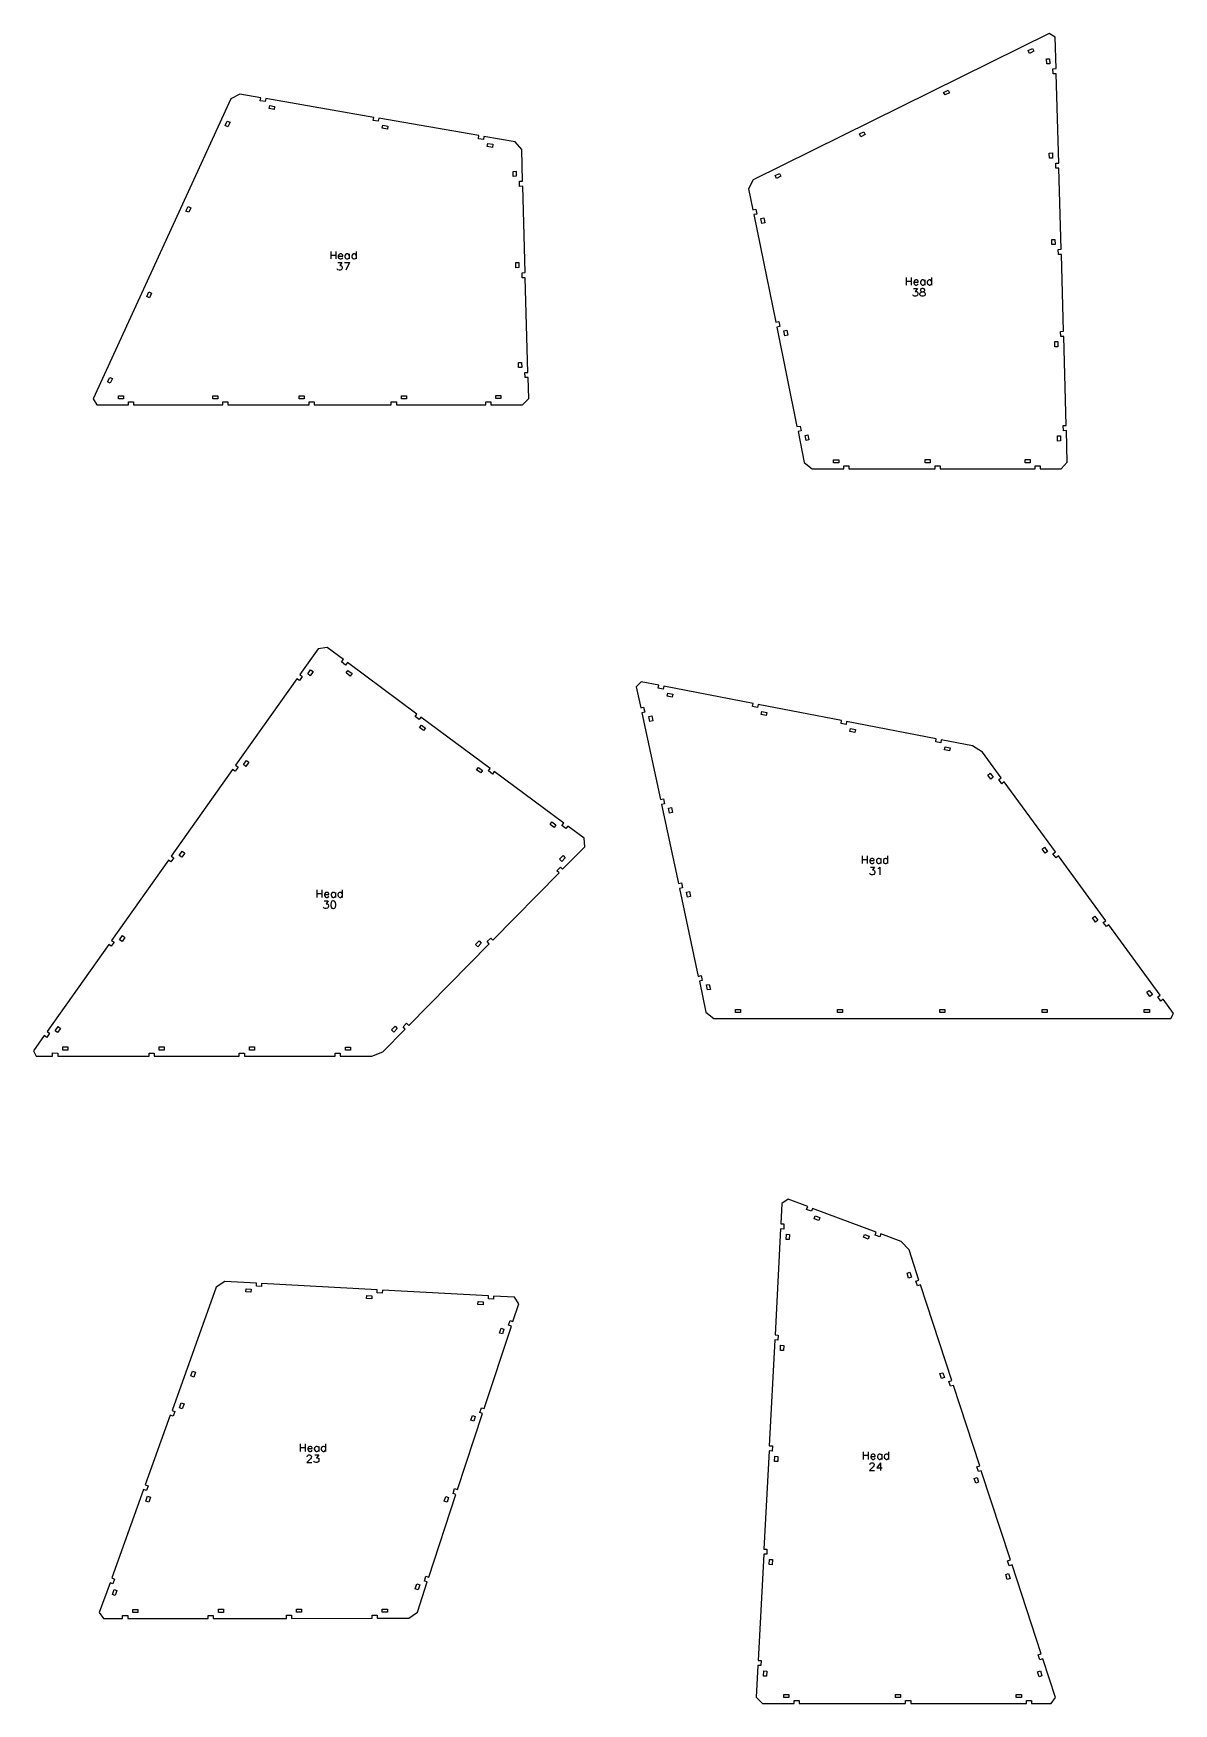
# Model space of a CAD drawing. Header units: metres. Extents: x 99 to 7850, y 59 to 3503.
# Drawn here: x 1200 to 2321, y 1817 to 3460 of the extents above; entities that cross this region are included whole.
import ezdxf

# ---------------------------------------------------------------- set-up
doc = ezdxf.new("R2010")
doc.units = ezdxf.units.M
doc.layers.add('head_cuts', color=7, linetype='Continuous')
doc.layers.add('head_marks', color=7, linetype='Continuous')

msp = doc.modelspace()

# ---------------------------------------------------------------- linework, layer by layer
at = {"layer": 'head_cuts'}
for points in [[(1966.1, 3031.8), (1997.2, 3031.8), (1997.2, 3034.8), (2002.2, 3034.8), (2002.2, 3031.8), (2087.1, 3031.9), (2087.1, 3034.9), (2092.1, 3034.9), (2092.1, 3031.9), (2185.4, 3031.9), (2185.4, 3034.9), (2190.4, 3034.9), (2190.4, 3031.9), (2210.9, 3032), (2217, 3038.3), (2216.1, 3069.5), (2213.1, 3069.4), (2213, 3074.4), (2216, 3074.4), (2213.5, 3162.2), (2210.5, 3162.1), (2210.3, 3167.1), (2213.3, 3167.2), (2211.2, 3242.8), (2208.2, 3242.7), (2208, 3247.7), (2211, 3247.8), (2208.7, 3327.7), (2205.7, 3327.7), (2205.6, 3332.7), (2208.6, 3332.7), (2206.1, 3420.5), (2203.1, 3420.4), (2202.9, 3425.4), (2205.9, 3425.5), (2205, 3456.6), (2199.1, 3460.2), (1908, 3316.3), (1903.6, 3307.3), (1907.7, 3286.8), (1910.7, 3287.4), (1911.7, 3282.5), (1908.7, 3281.9), (1930.3, 3176.2), (1933.2, 3176.8), (1934.2, 3171.9), (1931.3, 3171.3), (1951.2, 3073.4), (1954.2, 3074), (1955.2, 3069.1), (1952.2, 3068.5), (1958.4, 3038)], [(2182.8, 3445.4), (2184.2, 3442.7), (2179.7, 3440.5), (2178.4, 3443.2)], [(2199.8, 3430.3), (2196.8, 3430.2), (2196.6, 3435.2), (2199.6, 3435.3)], [(2099.9, 3404.5), (2101.3, 3401.8), (2096.8, 3399.6), (2095.4, 3402.2)], [(1262.7, 3094.8), (1293.9, 3094.8), (1293.9, 3097.8), (1298.9, 3097.8), (1298.9, 3094.8), (1386.7, 3094.8), (1386.7, 3097.8), (1391.7, 3097.8), (1391.7, 3094.8), (1471.6, 3094.8), (1471.6, 3097.8), (1476.6, 3097.8), (1476.6, 3094.8), (1552.3, 3094.8), (1552.3, 3097.8), (1557.3, 3097.8), (1557.3, 3094.8), (1645.1, 3094.9), (1645.1, 3097.9), (1650.1, 3097.9), (1650.1, 3094.9), (1681.2, 3094.9), (1687.4, 3101.2), (1686.8, 3121.7), (1683.8, 3121.6), (1683.7, 3126.6), (1686.7, 3126.7), (1684, 3219.9), (1681, 3219.9), (1680.9, 3224.8), (1683.9, 3224.9), (1681.5, 3309.8), (1678.5, 3309.7), (1678.4, 3314.7), (1681.4, 3314.8), (1680.5, 3345.9), (1674, 3353.4), (1643.4, 3358.7), (1642.8, 3355.7), (1637.9, 3356.6), (1638.4, 3359.6), (1540, 3376.7), (1539.5, 3373.7), (1534.6, 3374.6), (1535.1, 3377.5), (1428.8, 3396), (1428.3, 3393.1), (1423.4, 3393.9), (1423.9, 3396.9), (1403.3, 3400.4), (1394.4, 3395.8), (1259, 3100.6)], [(1437.6, 3388.4), (1437.1, 3385.4), (1432.2, 3386.3), (1432.7, 3389.2)], [(1391, 3374), (1393.8, 3372.8), (1391.7, 3368.2), (1388.9, 3369.5)], [(1548.9, 3369), (1548.4, 3366.1), (1543.4, 3366.9), (1543.9, 3369.9)], [(1652.2, 3351.1), (1651.7, 3348.1), (1646.7, 3349), (1647.3, 3351.9)], [(2017, 3363.5), (2018.3, 3360.8), (2013.9, 3358.6), (2012.5, 3361.3)], [(2202.4, 3337.6), (2199.4, 3337.5), (2199.3, 3342.5), (2202.3, 3342.6)], [(1675.2, 3319.6), (1672.2, 3319.5), (1672.1, 3324.5), (1675.1, 3324.6)], [(1934.1, 3322.5), (1935.4, 3319.8), (1930.9, 3317.6), (1929.6, 3320.3)], [(1352.5, 3290), (1355.2, 3288.7), (1353.1, 3284.2), (1350.4, 3285.4)], [(1915.6, 3278.2), (1918.6, 3278.8), (1919.6, 3273.9), (1916.6, 3273.3)], [(2204.9, 3252.6), (2201.9, 3252.5), (2201.7, 3257.5), (2204.7, 3257.6)], [(1677.8, 3229.8), (1674.8, 3229.7), (1674.6, 3234.7), (1677.6, 3234.8)], [(1313.9, 3205.9), (1316.6, 3204.7), (1314.6, 3200.1), (1311.8, 3201.4)], [(1938.2, 3167.6), (1941.1, 3168.2), (1942.1, 3163.3), (1939.2, 3162.7)], [(2207.8, 3152), (2204.8, 3152), (2204.6, 3157), (2207.6, 3157)], [(1275.4, 3121.8), (1278.1, 3120.6), (1276, 3116.1), (1273.3, 3117.3)], [(1680.5, 3131.5), (1677.5, 3131.4), (1677.4, 3136.4), (1680.4, 3136.5)], [(1283.9, 3100.8), (1283.9, 3103.8), (1288.9, 3103.8), (1288.9, 3100.8)], [(1376.7, 3100.8), (1376.7, 3103.8), (1381.7, 3103.8), (1381.7, 3100.8)], [(1461.6, 3100.8), (1461.6, 3103.8), (1466.6, 3103.8), (1466.6, 3100.8)], [(1562.3, 3100.8), (1562.3, 3103.8), (1567.3, 3103.8), (1567.3, 3100.8)], [(1655.1, 3100.9), (1655.1, 3103.9), (1660.1, 3103.9), (1660.1, 3100.9)], [(1959.1, 3064.8), (1962, 3065.4), (1963, 3060.5), (1960.1, 3059.9)], [(2210.4, 3059.3), (2207.4, 3059.2), (2207.3, 3064.2), (2210.3, 3064.3)], [(1987.2, 3037.8), (1987.2, 3040.8), (1992.2, 3040.8), (1992.2, 3037.8)], [(2077.1, 3037.9), (2077.1, 3040.9), (2082.1, 3040.9), (2082.1, 3037.9)], [(2175.4, 3037.9), (2175.4, 3040.9), (2180.4, 3040.9), (2180.4, 3037.9)], [(1203.1, 2454.3), (1219.3, 2454.3), (1219.3, 2457.3), (1224.3, 2457.2), (1224.3, 2454.2), (1314.1, 2454.2), (1314.1, 2457.2), (1319.1, 2457.2), (1319.1, 2454.2), (1402.8, 2454.2), (1402.8, 2457.2), (1407.8, 2457.2), (1407.8, 2454.2), (1497.1, 2454.1), (1497.1, 2457.1), (1502.1, 2457.1), (1502.1, 2454.1), (1533.3, 2454.1), (1544.1, 2458.6), (1566, 2480.8), (1563.8, 2482.9), (1567.3, 2486.5), (1569.5, 2484.4), (1648.6, 2564.7), (1646.5, 2566.9), (1650, 2570.4), (1652.1, 2568.3), (1717.2, 2634.4), (1715.1, 2636.5), (1718.6, 2640.1), (1720.7, 2638), (1742.6, 2660.2), (1741.9, 2668.5), (1725.8, 2680.5), (1724, 2678.1), (1720, 2681), (1721.8, 2683.5), (1653.6, 2734.1), (1651.8, 2731.7), (1647.8, 2734.7), (1649.6, 2737.1), (1581.4, 2787.7), (1579.6, 2785.3), (1575.6, 2788.3), (1577.4, 2790.7), (1509.2, 2841.3), (1507.4, 2838.9), (1503.4, 2841.9), (1505.2, 2844.3), (1489.1, 2856.3), (1480.3, 2854.9), (1462.3, 2829.5), (1464.8, 2827.7), (1461.9, 2823.7), (1459.4, 2825.4), (1399.2, 2740.3), (1401.6, 2738.5), (1398.7, 2734.4), (1396.3, 2736.2), (1336, 2651), (1338.5, 2649.3), (1335.6, 2645.2), (1333.1, 2647), (1277.3, 2568.1), (1279.7, 2566.3), (1276.9, 2562.3), (1274.4, 2564), (1213.9, 2478.5), (1216.3, 2476.8), (1213.5, 2472.7), (1211, 2474.4), (1200.4, 2459.4)], [(1473, 2834.2), (1475.5, 2832.4), (1472.6, 2828.4), (1470.1, 2830.1)], [(1513.7, 2830.6), (1511.9, 2828.1), (1507.9, 2831.1), (1509.7, 2833.5)], [(1869.4, 2491.2), (2318.9, 2491.2), (2321.5, 2496.3), (2311.3, 2510.2), (2308.9, 2508.4), (2306, 2512.5), (2308.4, 2514.2), (2257.8, 2583.3), (2255.4, 2581.6), (2252.4, 2585.6), (2254.9, 2587.4), (2208.3, 2651.1), (2205.9, 2649.3), (2202.9, 2653.3), (2205.3, 2655.1), (2155, 2723.9), (2152.6, 2722.2), (2149.6, 2726.2), (2152, 2728), (2133.6, 2753.1), (2123.7, 2759.4), (2093.1, 2765.3), (2092.5, 2762.4), (2087.6, 2763.3), (2088.2, 2766.3), (2000, 2783.3), (1999.4, 2780.4), (1994.5, 2781.3), (1995.1, 2784.3), (1912.9, 2800.1), (1912.3, 2797.2), (1907.4, 2798.1), (1908, 2801.1), (1820.3, 2818), (1819.7, 2815.1), (1814.8, 2816), (1815.4, 2819), (1798, 2822.3), (1793.1, 2817.3), (1797.5, 2796.9), (1800.4, 2797.5), (1801.5, 2792.6), (1798.6, 2792), (1816.9, 2706.6), (1819.8, 2707.2), (1820.9, 2702.3), (1817.9, 2701.7), (1834.6, 2624), (1837.5, 2624.6), (1838.6, 2619.7), (1835.6, 2619.1), (1854.1, 2532.7), (1857.1, 2533.4), (1858.1, 2528.5), (1855.2, 2527.8), (1861.7, 2497.4)], [(1829, 2810.2), (1828.4, 2807.3), (1823.5, 2808.2), (1824.1, 2811.2)], [(1921.6, 2792.3), (1921, 2789.4), (1916.1, 2790.3), (1916.7, 2793.3)], [(1585.9, 2776.9), (1584.1, 2774.5), (1580.1, 2777.5), (1581.9, 2779.9)], [(1805.5, 2788.4), (1808.4, 2789), (1809.5, 2784.1), (1806.5, 2783.5)], [(2008.7, 2775.5), (2008.1, 2772.6), (2003.2, 2773.5), (2003.8, 2776.5)], [(1409.9, 2745), (1412.3, 2743.2), (1409.4, 2739.1), (1407, 2740.9)], [(2101.8, 2757.6), (2101.2, 2754.6), (2096.3, 2755.6), (2096.8, 2758.5)], [(1642, 2735.2), (1640.2, 2732.8), (1636.2, 2735.8), (1638, 2738.2)], [(2144.2, 2728.5), (2141.8, 2726.7), (2138.9, 2730.7), (2141.3, 2732.5)], [(1824.8, 2698), (1827.8, 2698.7), (1828.8, 2693.8), (1825.9, 2693.1)], [(1714.2, 2681.6), (1712.4, 2679.2), (1708.4, 2682.2), (1710.2, 2684.6)], [(1346.7, 2655.7), (1349.2, 2654), (1346.3, 2649.9), (1343.8, 2651.7)], [(1719.9, 2645.7), (1717.8, 2647.8), (1721.3, 2651.4), (1723.4, 2649.3)], [(2197.5, 2655.6), (2195.1, 2653.8), (2192.2, 2657.8), (2194.6, 2659.6)], [(1842.5, 2615.4), (1845.5, 2616.1), (1846.5, 2611.2), (1843.6, 2610.5)], [(2247.1, 2587.9), (2244.7, 2586.1), (2241.7, 2590.1), (2244.1, 2591.9)], [(1288, 2572.8), (1290.4, 2571), (1287.5, 2567), (1285.1, 2568.7)], [(1637.3, 2561.8), (1635.2, 2563.9), (1638.7, 2567.5), (1640.8, 2565.4)], [(1862.1, 2524.2), (1865, 2524.8), (1866.1, 2519.9), (1863.2, 2519.3)], [(2300.6, 2514.7), (2298.2, 2512.9), (2295.2, 2517), (2297.6, 2518.8)], [(1890.6, 2497.2), (1890.6, 2500.2), (1895.6, 2500.2), (1895.6, 2497.2)], [(1991.1, 2497.2), (1991.1, 2500.2), (1996.1, 2500.2), (1996.1, 2497.2)], [(2091.6, 2497.2), (2091.6, 2500.2), (2096.6, 2500.2), (2096.6, 2497.2)], [(2192.2, 2497.2), (2192.2, 2500.2), (2197.2, 2500.2), (2197.2, 2497.2)], [(2292.7, 2497.2), (2292.7, 2500.2), (2297.7, 2500.2), (2297.7, 2497.2)], [(1224.6, 2483.2), (1227, 2481.5), (1224.1, 2477.4), (1221.7, 2479.1)], [(1554.7, 2477.9), (1552.5, 2480), (1556, 2483.6), (1558.2, 2481.5)], [(1229.3, 2460.2), (1229.3, 2463.2), (1234.3, 2463.2), (1234.3, 2460.2)], [(1324.1, 2460.2), (1324.1, 2463.2), (1329.1, 2463.2), (1329.1, 2460.2)], [(1412.8, 2460.2), (1412.8, 2463.2), (1417.8, 2463.2), (1417.8, 2460.2)], [(1507.1, 2460.1), (1507.1, 2463.1), (1512.1, 2463.1), (1512.1, 2460.1)], [(1917.2, 1817.4), (1948.3, 1817.4), (1948.3, 1820.4), (1953.3, 1820.4), (1953.3, 1817.4), (2058, 1817.4), (2058, 1820.4), (2063, 1820.4), (2063, 1817.4), (2176.8, 1817.4), (2176.8, 1820.4), (2181.8, 1820.4), (2181.8, 1817.4), (2201, 1817.4), (2205.3, 1823.4), (2192.9, 1861.5), (2190.1, 1860.5), (2188.5, 1865.3), (2191.3, 1866.2), (2162.7, 1953.9), (2159.8, 1953), (2158.3, 1957.7), (2161.1, 1958.7), (2132.4, 2046.4), (2129.6, 2045.5), (2128, 2050.2), (2130.9, 2051.1), (2105, 2130.4), (2102.1, 2129.5), (2100.6, 2134.2), (2103.4, 2135.2), (2072.6, 2229.2), (2069.8, 2228.3), (2068.2, 2233), (2071.1, 2234), (2061.4, 2263.6), (2053.5, 2271.8), (2033.7, 2279.3), (2032.6, 2276.5), (2028, 2278.2), (2029, 2281), (1966.5, 2304.5), (1965.4, 2301.7), (1960.7, 2303.4), (1961.8, 2306.2), (1942.6, 2313.4), (1936.4, 2309.3), (1935.3, 2289.3), (1938.3, 2289.1), (1938.1, 2284.1), (1935.1, 2284.3), (1929.7, 2180.1), (1932.7, 2179.9), (1932.4, 2174.9), (1929.4, 2175.1), (1924, 2070.9), (1927, 2070.8), (1926.7, 2065.8), (1923.7, 2065.9), (1918.7, 1969.4), (1921.7, 1969.3), (1921.5, 1964.3), (1918.5, 1964.4), (1913.1, 1859.8), (1916, 1859.7), (1915.8, 1854.7), (1912.8, 1854.8), (1911.2, 1823.7)], [(1973.7, 2295.4), (1972.7, 2292.5), (1968, 2294.3), (1969, 2297.1)], [(1940.8, 2279), (1943.8, 2278.8), (1943.5, 2273.8), (1940.5, 2274)], [(2022.2, 2277.2), (2021.2, 2274.3), (2016.5, 2276.1), (2017.6, 2278.9)], [(2063.8, 2236.9), (2061, 2235.9), (2059.4, 2240.7), (2062.3, 2241.6)], [(1269.4, 1900.9), (1288.1, 1901), (1288.1, 1904), (1293.1, 1904), (1293.1, 1901), (1372.3, 1901.1), (1372.3, 1904.1), (1377.3, 1904.1), (1377.3, 1901.1), (1449.1, 1901.2), (1449.1, 1904.2), (1454.1, 1904.2), (1454.1, 1901.2), (1533.4, 1901.3), (1533.4, 1904.3), (1538.4, 1904.3), (1538.4, 1901.3), (1569.5, 1901.3), (1577.9, 1907.4), (1587.6, 1937), (1584.8, 1937.9), (1586.3, 1942.7), (1589.2, 1941.7), (1615.9, 2023.1), (1613.1, 2024), (1614.6, 2028.8), (1617.5, 2027.8), (1642.1, 2102.8), (1639.3, 2103.7), (1640.9, 2108.4), (1643.7, 2107.5), (1670.4, 2188.5), (1667.5, 2189.5), (1669.1, 2194.2), (1671.9, 2193.3), (1677.6, 2210.6), (1673.3, 2217), (1652.9, 2218.1), (1652.8, 2215.1), (1647.8, 2215.4), (1648, 2218.4), (1543.5, 2224.1), (1543.3, 2221.1), (1538.3, 2221.3), (1538.5, 2224.3), (1424.8, 2230.5), (1424.7, 2227.5), (1419.7, 2227.8), (1419.8, 2230.8), (1388.7, 2232.5), (1380.2, 2226.9), (1336.7, 2105.7), (1339.5, 2104.7), (1337.8, 2100), (1335, 2101), (1310.4, 2032.7), (1313.2, 2031.7), (1311.5, 2027), (1308.7, 2028), (1277.4, 1940.9), (1280.2, 1939.9), (1278.5, 1935.2), (1275.7, 1936.2), (1265.2, 1906.9)], [(1414.5, 2225.1), (1414.3, 2222.1), (1409.4, 2222.3), (1409.5, 2225.3)], [(1533.2, 2218.6), (1533, 2215.6), (1528, 2215.9), (1528.2, 2218.9)], [(1642.6, 2212.7), (1642.5, 2209.7), (1637.5, 2209.9), (1637.6, 2212.9)], [(1661.5, 2180.9), (1658.7, 2181.8), (1660.2, 2186.6), (1663.1, 2185.7)], [(1935.1, 2169.8), (1938.1, 2169.6), (1937.9, 2164.6), (1934.9, 2164.8)], [(1356.9, 2144.3), (1359.7, 2143.3), (1358, 2138.6), (1355.2, 2139.6)], [(2096.1, 2138.1), (2093.3, 2137.1), (2091.7, 2141.9), (2094.6, 2142.8)], [(1345.7, 2113.1), (1348.5, 2112.1), (1346.8, 2107.4), (1344, 2108.4)], [(1633.3, 2095.1), (1630.5, 2096.1), (1632, 2100.8), (1634.9, 2099.9)], [(1929.5, 2060.6), (1932.5, 2060.5), (1932.2, 2055.5), (1929.2, 2055.6)], [(2129.8, 2035), (2127, 2034.1), (2125.4, 2038.8), (2128.3, 2039.8)], [(1312.7, 2021.3), (1315.5, 2020.3), (1313.8, 2015.6), (1311, 2016.6)], [(1607.1, 2015.5), (1604.3, 2016.4), (1605.8, 2021.1), (1608.7, 2020.2)], [(1924.2, 1959.1), (1927.2, 1959), (1926.9, 1954), (1924, 1954.1)], [(2160.8, 1940.4), (2157.9, 1939.5), (2156.4, 1944.3), (2159.2, 1945.2)], [(1279.7, 1929.5), (1282.5, 1928.5), (1280.8, 1923.8), (1278, 1924.8)], [(1578.8, 1929.3), (1575.9, 1930.3), (1577.5, 1935), (1580.3, 1934.1)], [(1298.1, 1907), (1298.1, 1910), (1303.1, 1910), (1303.1, 1907)], [(1382.3, 1907.1), (1382.3, 1910.1), (1387.3, 1910.1), (1387.3, 1907.1)], [(1459.1, 1907.2), (1459.1, 1910.2), (1464.1, 1910.2), (1464.1, 1907.2)], [(1543.4, 1907.3), (1543.4, 1910.3), (1548.4, 1910.3), (1548.4, 1907.3)], [(1918.5, 1849.5), (1921.5, 1849.4), (1921.3, 1844.4), (1918.3, 1844.5)], [(2192.1, 1844.7), (2189.2, 1843.8), (2187.7, 1848.5), (2190.5, 1849.5)], [(1938.3, 1823.4), (1938.3, 1826.4), (1943.3, 1826.4), (1943.3, 1823.4)], [(2048, 1823.4), (2048, 1826.4), (2053, 1826.4), (2053, 1823.4)], [(2166.8, 1823.4), (2166.8, 1826.4), (2171.8, 1826.4), (2171.8, 1823.4)]]:
    msp.add_lwpolyline(points, close=True, dxfattribs=at)
at = {"layer": 'head_marks'}
for p, q in [((1492.7, 3245.8), (1492.7, 3238.3)), ((1492.7, 3242.2), (1497.7, 3242.2)), ((1497.7, 3245.8), (1497.7, 3238.3)), ((1500.5, 3242.2), (1500.2, 3241.2)), ((1500.2, 3241.2), (1504.5, 3241.2)), ((1500.2, 3241.2), (1500.2, 3240.5)), ((1500.2, 3240.5), (1500.5, 3239.4)), ((1501.2, 3243), (1500.5, 3242.2)), ((1500.5, 3239.4), (1501.2, 3238.7)), ((1502, 3243.3), (1501.2, 3243)), ((1501.2, 3238.7), (1502, 3238.3)), ((1503, 3243.3), (1502, 3243.3)), ((1502, 3238.3), (1503, 3238.3)), ((1503.7, 3243), (1503, 3243.3)), ((1503, 3238.3), (1503.7, 3238.7)), ((1504.1, 3242.6), (1503.7, 3243)), ((1503.7, 3238.7), (1504.5, 3239.4)), ((1504.5, 3241.9), (1504.1, 3242.6)), ((1504.5, 3241.2), (1504.5, 3241.9)), ((1507, 3242.2), (1506.6, 3241.2)), ((1506.6, 3241.2), (1506.6, 3240.5)), ((1506.6, 3240.5), (1507, 3239.4)), ((1507.7, 3243), (1507, 3242.2)), ((1507, 3239.4), (1507.7, 3238.7)), ((1508.4, 3243.3), (1507.7, 3243)), ((1507.7, 3238.7), (1508.4, 3238.3)), ((1509.5, 3243.3), (1508.4, 3243.3)), ((1508.4, 3238.3), (1509.5, 3238.3)), ((1510.2, 3243), (1509.5, 3243.3)), ((1509.5, 3238.3), (1510.2, 3238.7)), ((1510.9, 3242.2), (1510.2, 3243)), ((1510.2, 3238.7), (1510.9, 3239.4)), ((1510.9, 3243.3), (1510.9, 3238.3)), ((1513.7, 3242.2), (1513.4, 3241.2)), ((1513.4, 3241.2), (1513.4, 3240.5)), ((1513.4, 3240.5), (1513.7, 3239.4)), ((1514.5, 3243), (1513.7, 3242.2)), ((1513.7, 3239.4), (1514.5, 3238.7)), ((1515.2, 3243.3), (1514.5, 3243)), ((1514.5, 3238.7), (1515.2, 3238.3)), ((1516.2, 3243.3), (1515.2, 3243.3)), ((1515.2, 3238.3), (1516.2, 3238.3)), ((1517, 3243), (1516.2, 3243.3)), ((1516.2, 3238.3), (1517, 3238.7)), ((1517.7, 3242.2), (1517, 3243)), ((1517, 3238.7), (1517.7, 3239.4)), ((1517.7, 3245.8), (1517.7, 3238.3)), ((1499.5, 3228), (1499.1, 3228.7)), ((1499.8, 3227.7), (1499.5, 3228)), ((1499.8, 3234.8), (1503.7, 3234.8)), ((1500.9, 3227.3), (1499.8, 3227.7)), ((1502, 3227.3), (1500.9, 3227.3)), ((1503.7, 3234.8), (1501.6, 3232)), ((1501.6, 3232), (1502.7, 3232)), ((1503, 3227.7), (1502, 3227.3)), ((1502.7, 3232), (1503.4, 3231.6)), ((1503.7, 3228.4), (1503, 3227.7)), ((1503.4, 3231.6), (1503.7, 3231.2)), ((1503.7, 3231.2), (1504.1, 3230.2)), ((1504.1, 3229.5), (1503.7, 3228.4)), ((1504.1, 3230.2), (1504.1, 3229.5)), ((1506.2, 3234.8), (1511.2, 3234.8)), ((1511.2, 3234.8), (1507.7, 3227.3)), ((2058.6, 3220.2), (2058.6, 3212.7)), ((2063.6, 3220.2), (2063.6, 3212.7)), ((2083.6, 3220.2), (2083.6, 3212.7)), ((2058.6, 3216.6), (2063.6, 3216.6)), ((2065.7, 3209.2), (2069.6, 3209.2)), ((2066.4, 3216.6), (2066.1, 3215.6)), ((2066.1, 3215.6), (2070.4, 3215.6)), ((2066.1, 3215.6), (2066.1, 3214.9)), ((2066.1, 3214.9), (2066.4, 3213.8)), ((2067.1, 3217.4), (2066.4, 3216.6)), ((2066.4, 3213.8), (2067.1, 3213.1)), ((2067.9, 3217.7), (2067.1, 3217.4)), ((2067.1, 3213.1), (2067.9, 3212.7)), ((2069.6, 3209.2), (2067.5, 3206.4)), ((2067.5, 3206.4), (2068.6, 3206.4)), ((2068.9, 3217.7), (2067.9, 3217.7)), ((2067.9, 3212.7), (2068.9, 3212.7)), ((2068.6, 3206.4), (2069.3, 3206)), ((2069.6, 3217.4), (2068.9, 3217.7)), ((2068.9, 3212.7), (2069.6, 3213.1)), ((2069.3, 3206), (2069.6, 3205.6)), ((2070, 3217), (2069.6, 3217.4)), ((2069.6, 3213.1), (2070.4, 3213.8)), ((2069.6, 3205.6), (2070, 3204.6)), ((2070, 3203.9), (2069.6, 3202.8)), ((2070.4, 3216.3), (2070, 3217)), ((2070, 3204.6), (2070, 3203.9)), ((2070.4, 3215.6), (2070.4, 3216.3)), ((2072.1, 3204.2), (2072.5, 3204.9)), ((2072.1, 3203.1), (2072.1, 3204.2)), ((2072.9, 3216.6), (2072.5, 3215.6)), ((2072.5, 3215.6), (2072.5, 3214.9)), ((2072.5, 3214.9), (2072.9, 3213.8)), ((2072.9, 3208.9), (2072.5, 3208.1)), ((2072.5, 3208.1), (2072.5, 3207.4)), ((2072.5, 3207.4), (2072.9, 3206.7)), ((2072.5, 3204.9), (2073.2, 3205.6)), ((2073.6, 3217.4), (2072.9, 3216.6)), ((2072.9, 3213.8), (2073.6, 3213.1)), ((2073.9, 3209.2), (2072.9, 3208.9)), ((2072.9, 3206.7), (2073.6, 3206.4)), ((2073.2, 3205.6), (2074.3, 3206)), ((2074.3, 3217.7), (2073.6, 3217.4)), ((2073.6, 3213.1), (2074.3, 3212.7)), ((2073.6, 3206.4), (2075, 3206)), ((2075.4, 3209.2), (2073.9, 3209.2)), ((2075.4, 3217.7), (2074.3, 3217.7)), ((2074.3, 3212.7), (2075.4, 3212.7)), ((2074.3, 3206), (2075.7, 3206.4)), ((2075, 3206), (2076.1, 3205.6)), ((2076.1, 3217.4), (2075.4, 3217.7)), ((2075.4, 3212.7), (2076.1, 3213.1)), ((2076.4, 3208.9), (2075.4, 3209.2)), ((2075.7, 3206.4), (2076.4, 3206.7)), ((2076.8, 3216.6), (2076.1, 3217.4)), ((2076.1, 3213.1), (2076.8, 3213.8)), ((2076.1, 3205.6), (2076.8, 3204.9)), ((2076.8, 3208.1), (2076.4, 3208.9)), ((2076.4, 3206.7), (2076.8, 3207.4)), ((2076.8, 3217.7), (2076.8, 3212.7)), ((2076.8, 3207.4), (2076.8, 3208.1)), ((2076.8, 3204.9), (2077.1, 3204.2)), ((2077.1, 3204.2), (2077.1, 3203.1)), ((2079.6, 3216.6), (2079.3, 3215.6)), ((2079.3, 3215.6), (2079.3, 3214.9)), ((2079.3, 3214.9), (2079.6, 3213.8)), ((2080.4, 3217.4), (2079.6, 3216.6)), ((2079.6, 3213.8), (2080.4, 3213.1)), ((2081.1, 3217.7), (2080.4, 3217.4)), ((2080.4, 3213.1), (2081.1, 3212.7)), ((2082.1, 3217.7), (2081.1, 3217.7)), ((2081.1, 3212.7), (2082.1, 3212.7)), ((2082.9, 3217.4), (2082.1, 3217.7)), ((2082.1, 3212.7), (2082.9, 3213.1)), ((2083.6, 3216.6), (2082.9, 3217.4)), ((2082.9, 3213.1), (2083.6, 3213.8)), ((2065.4, 3202.4), (2065, 3203.1)), ((2065.7, 3202.1), (2065.4, 3202.4)), ((2066.8, 3201.7), (2065.7, 3202.1)), ((2067.9, 3201.7), (2066.8, 3201.7)), ((2068.9, 3202.1), (2067.9, 3201.7)), ((2069.6, 3202.8), (2068.9, 3202.1)), ((2072.5, 3202.4), (2072.1, 3203.1)), ((2072.9, 3202.1), (2072.5, 3202.4)), ((2073.9, 3201.7), (2072.9, 3202.1)), ((2075.4, 3201.7), (2073.9, 3201.7)), ((2076.4, 3202.1), (2075.4, 3201.7)), ((2076.8, 3202.4), (2076.4, 3202.1)), ((2077.1, 3203.1), (2076.8, 3202.4)), ((2015.3, 2651.2), (2015.3, 2643.7)), ((2015.3, 2647.6), (2020.3, 2647.6)), ((2020.3, 2651.2), (2020.3, 2643.7)), ((2023.2, 2647.6), (2022.8, 2646.5)), ((2022.8, 2646.5), (2027.1, 2646.5)), ((2022.8, 2646.5), (2022.8, 2645.8)), ((2022.8, 2645.8), (2023.2, 2644.7)), ((2023.9, 2648.3), (2023.2, 2647.6)), ((2024.6, 2648.7), (2023.9, 2648.3)), ((2025.7, 2648.7), (2024.6, 2648.7)), ((2026.4, 2648.3), (2025.7, 2648.7)), ((2026.8, 2647.9), (2026.4, 2648.3)), ((2027.1, 2647.2), (2026.8, 2647.9)), ((2027.1, 2646.5), (2027.1, 2647.2)), ((2029.6, 2647.6), (2029.3, 2646.5)), ((2029.3, 2646.5), (2029.3, 2645.8)), ((2029.3, 2645.8), (2029.6, 2644.7)), ((2030.3, 2648.3), (2029.6, 2647.6)), ((2031.1, 2648.7), (2030.3, 2648.3)), ((2032.1, 2648.7), (2031.1, 2648.7)), ((2032.8, 2648.3), (2032.1, 2648.7)), ((2033.6, 2647.6), (2032.8, 2648.3)), ((2033.6, 2648.7), (2033.6, 2643.7)), ((2036.4, 2647.6), (2036.1, 2646.5)), ((2036.1, 2646.5), (2036.1, 2645.8)), ((2036.1, 2645.8), (2036.4, 2644.7)), ((2037.1, 2648.3), (2036.4, 2647.6)), ((2037.8, 2648.7), (2037.1, 2648.3)), ((2038.9, 2648.7), (2037.8, 2648.7)), ((2039.6, 2648.3), (2038.9, 2648.7)), ((2040.3, 2647.6), (2039.6, 2648.3)), ((2040.3, 2651.2), (2040.3, 2643.7)), ((2023.2, 2633.4), (2022.8, 2634.1)), ((2023.2, 2644.7), (2023.9, 2644)), ((2023.6, 2633), (2023.2, 2633.4)), ((2023.6, 2640.2), (2027.5, 2640.2)), ((2024.6, 2632.7), (2023.6, 2633)), ((2023.9, 2644), (2024.6, 2643.7)), ((2024.6, 2643.7), (2025.7, 2643.7)), ((2025.7, 2632.7), (2024.6, 2632.7)), ((2027.5, 2640.2), (2025.3, 2637.3)), ((2025.3, 2637.3), (2026.4, 2637.3)), ((2025.7, 2643.7), (2026.4, 2644)), ((2026.8, 2633), (2025.7, 2632.7)), ((2026.4, 2644), (2027.1, 2644.7)), ((2026.4, 2637.3), (2027.1, 2636.9)), ((2027.5, 2633.7), (2026.8, 2633)), ((2027.1, 2636.9), (2027.5, 2636.6)), ((2027.5, 2636.6), (2027.8, 2635.5)), ((2027.8, 2634.8), (2027.5, 2633.7)), ((2027.8, 2635.5), (2027.8, 2634.8)), ((2029.6, 2644.7), (2030.3, 2644)), ((2030.3, 2644), (2031.1, 2643.7)), ((2031.1, 2643.7), (2032.1, 2643.7)), ((2031.1, 2638.7), (2031.8, 2639.1)), ((2031.8, 2639.1), (2032.8, 2640.2)), ((2032.1, 2643.7), (2032.8, 2644)), ((2032.8, 2644), (2033.6, 2644.7)), ((2032.8, 2640.2), (2032.8, 2632.7)), ((2036.4, 2644.7), (2037.1, 2644)), ((2037.1, 2644), (2037.8, 2643.7)), ((2037.8, 2643.7), (2038.9, 2643.7)), ((2038.9, 2643.7), (2039.6, 2644)), ((2039.6, 2644), (2040.3, 2644.7)), ((1479.1, 2617.8), (1479.1, 2610.3)), ((1479.1, 2614.3), (1484.1, 2614.3)), ((1484.1, 2617.8), (1484.1, 2610.3)), ((1487, 2614.3), (1486.6, 2613.2)), ((1486.6, 2613.2), (1490.9, 2613.2)), ((1486.6, 2613.2), (1486.6, 2612.5)), ((1486.6, 2612.5), (1487, 2611.4)), ((1487.7, 2615), (1487, 2614.3)), ((1488.4, 2615.3), (1487.7, 2615)), ((1489.5, 2615.3), (1488.4, 2615.3)), ((1490.2, 2615), (1489.5, 2615.3)), ((1490.6, 2614.6), (1490.2, 2615)), ((1490.9, 2613.9), (1490.6, 2614.6)), ((1490.9, 2613.2), (1490.9, 2613.9)), ((1493.4, 2614.3), (1493.1, 2613.2)), ((1493.1, 2613.2), (1493.1, 2612.5)), ((1493.1, 2612.5), (1493.4, 2611.4)), ((1494.1, 2615), (1493.4, 2614.3)), ((1494.8, 2615.3), (1494.1, 2615)), ((1495.9, 2615.3), (1494.8, 2615.3)), ((1496.6, 2615), (1495.9, 2615.3)), ((1497.3, 2614.3), (1496.6, 2615)), ((1497.3, 2615.3), (1497.3, 2610.3)), ((1500.2, 2614.3), (1499.8, 2613.2)), ((1499.8, 2613.2), (1499.8, 2612.5)), ((1499.8, 2612.5), (1500.2, 2611.4)), ((1500.9, 2615), (1500.2, 2614.3)), ((1501.6, 2615.3), (1500.9, 2615)), ((1502.7, 2615.3), (1501.6, 2615.3)), ((1503.4, 2615), (1502.7, 2615.3)), ((1504.1, 2614.3), (1503.4, 2615)), ((1504.1, 2617.8), (1504.1, 2610.3)), ((1485.9, 2600), (1485.6, 2600.8)), ((1486.3, 2599.7), (1485.9, 2600)), ((1486.3, 2606.8), (1490.2, 2606.8)), ((1487.3, 2599.3), (1486.3, 2599.7)), ((1487, 2611.4), (1487.7, 2610.7)), ((1488.4, 2599.3), (1487.3, 2599.3)), ((1487.7, 2610.7), (1488.4, 2610.3)), ((1490.2, 2606.8), (1488.1, 2604)), ((1488.1, 2604), (1489.1, 2604)), ((1488.4, 2610.3), (1489.5, 2610.3)), ((1489.5, 2599.7), (1488.4, 2599.3)), ((1489.1, 2604), (1489.8, 2603.6)), ((1489.5, 2610.3), (1490.2, 2610.7)), ((1490.2, 2600.4), (1489.5, 2599.7)), ((1489.8, 2603.6), (1490.2, 2603.3)), ((1490.2, 2610.7), (1490.9, 2611.4)), ((1490.2, 2603.3), (1490.6, 2602.2)), ((1490.6, 2601.5), (1490.2, 2600.4)), ((1490.6, 2602.2), (1490.6, 2601.5)), ((1493.1, 2605.4), (1492.7, 2603.6)), ((1492.7, 2603.6), (1492.7, 2602.5)), ((1492.7, 2602.5), (1493.1, 2600.8)), ((1493.8, 2606.5), (1493.1, 2605.4)), ((1493.1, 2600.8), (1493.8, 2599.7)), ((1493.4, 2611.4), (1494.1, 2610.7)), ((1494.8, 2606.8), (1493.8, 2606.5)), ((1493.8, 2599.7), (1494.8, 2599.3)), ((1494.1, 2610.7), (1494.8, 2610.3)), ((1494.8, 2610.3), (1495.9, 2610.3)), ((1495.6, 2606.8), (1494.8, 2606.8)), ((1494.8, 2599.3), (1495.6, 2599.3)), ((1496.6, 2606.5), (1495.6, 2606.8)), ((1495.6, 2599.3), (1496.6, 2599.7)), ((1495.9, 2610.3), (1496.6, 2610.7)), ((1496.6, 2610.7), (1497.3, 2611.4)), ((1497.3, 2605.4), (1496.6, 2606.5)), ((1496.6, 2599.7), (1497.3, 2600.8)), ((1497.7, 2603.6), (1497.3, 2605.4)), ((1497.3, 2600.8), (1497.7, 2602.5)), ((1497.7, 2602.5), (1497.7, 2603.6)), ((1500.2, 2611.4), (1500.9, 2610.7)), ((1500.9, 2610.7), (1501.6, 2610.3)), ((1501.6, 2610.3), (1502.7, 2610.3)), ((1502.7, 2610.3), (1503.4, 2610.7)), ((1503.4, 2610.7), (1504.1, 2611.4)), ((1462.7, 2072.9), (1462.7, 2065.4)), ((1467.7, 2072.9), (1467.7, 2065.4)), ((1471.2, 2070), (1470.5, 2069.3)), ((1472, 2070.4), (1471.2, 2070)), ((1473, 2070.4), (1472, 2070.4)), ((1473.7, 2070), (1473, 2070.4)), ((1474.1, 2069.7), (1473.7, 2070)), ((1477.7, 2070), (1477, 2069.3)), ((1478.4, 2070.4), (1477.7, 2070)), ((1479.5, 2070.4), (1478.4, 2070.4)), ((1480.2, 2070), (1479.5, 2070.4)), ((1480.9, 2069.3), (1480.2, 2070)), ((1480.9, 2070.4), (1480.9, 2065.4)), ((1484.5, 2070), (1483.7, 2069.3)), ((1485.2, 2070.4), (1484.5, 2070)), ((1486.2, 2070.4), (1485.2, 2070.4)), ((1487, 2070), (1486.2, 2070.4)), ((1487.7, 2069.3), (1487, 2070)), ((1487.7, 2072.9), (1487.7, 2065.4)), ((1462.7, 2069.3), (1467.7, 2069.3)), ((1472.7, 2058), (1469.1, 2054.4)), ((1469.1, 2054.4), (1474.1, 2054.4)), ((1469.5, 2060.5), (1469.8, 2061.2)), ((1469.5, 2060.1), (1469.5, 2060.5)), ((1469.8, 2061.2), (1470.2, 2061.5)), ((1470.5, 2069.3), (1470.2, 2068.2)), ((1470.2, 2068.2), (1474.5, 2068.2)), ((1470.2, 2068.2), (1470.2, 2067.5)), ((1470.2, 2067.5), (1470.5, 2066.5)), ((1470.2, 2061.5), (1470.9, 2061.9)), ((1470.5, 2066.5), (1471.2, 2065.7)), ((1470.9, 2061.9), (1472.3, 2061.9)), ((1471.2, 2065.7), (1472, 2065.4)), ((1472, 2065.4), (1473, 2065.4)), ((1472.3, 2061.9), (1473, 2061.5)), ((1473.4, 2059), (1472.7, 2058)), ((1473, 2065.4), (1473.7, 2065.7)), ((1473, 2061.5), (1473.4, 2061.2)), ((1473.4, 2061.2), (1473.7, 2060.5)), ((1473.7, 2059.7), (1473.4, 2059)), ((1473.7, 2065.7), (1474.5, 2066.5)), ((1473.7, 2060.5), (1473.7, 2059.7)), ((1474.5, 2069), (1474.1, 2069.7)), ((1474.5, 2068.2), (1474.5, 2069)), ((1476.6, 2055.1), (1476.2, 2055.8)), ((1477, 2069.3), (1476.6, 2068.2)), ((1476.6, 2068.2), (1476.6, 2067.5)), ((1476.6, 2067.5), (1477, 2066.5)), ((1477, 2054.7), (1476.6, 2055.1)), ((1477, 2066.5), (1477.7, 2065.7)), ((1477, 2061.9), (1480.9, 2061.9)), ((1478, 2054.4), (1477, 2054.7)), ((1477.7, 2065.7), (1478.4, 2065.4)), ((1479.1, 2054.4), (1478, 2054.4)), ((1478.4, 2065.4), (1479.5, 2065.4)), ((1480.9, 2061.9), (1478.7, 2059)), ((1478.7, 2059), (1479.8, 2059)), ((1480.2, 2054.7), (1479.1, 2054.4)), ((1479.5, 2065.4), (1480.2, 2065.7)), ((1479.8, 2059), (1480.5, 2058.7)), ((1480.2, 2065.7), (1480.9, 2066.5)), ((1480.9, 2055.5), (1480.2, 2054.7)), ((1480.5, 2058.7), (1480.9, 2058.3)), ((1480.9, 2058.3), (1481.2, 2057.2)), ((1481.2, 2056.5), (1480.9, 2055.5)), ((1481.2, 2057.2), (1481.2, 2056.5)), ((1483.7, 2069.3), (1483.4, 2068.2)), ((1483.4, 2068.2), (1483.4, 2067.5)), ((1483.4, 2067.5), (1483.7, 2066.5)), ((1483.7, 2066.5), (1484.5, 2065.7)), ((1484.5, 2065.7), (1485.2, 2065.4)), ((1485.2, 2065.4), (1486.2, 2065.4)), ((1486.2, 2065.4), (1487, 2065.7)), ((1487, 2065.7), (1487.7, 2066.5)), ((2016.3, 2065.1), (2016.3, 2057.6)), ((2016.3, 2061.6), (2021.3, 2061.6)), ((2021.3, 2065.1), (2021.3, 2057.6)), ((2023.2, 2053.4), (2023.6, 2053.8)), ((2023.6, 2053.8), (2024.3, 2054.1)), ((2024.1, 2061.6), (2023.8, 2060.5)), ((2023.8, 2060.5), (2028.1, 2060.5)), ((2023.8, 2060.5), (2023.8, 2059.8)), ((2023.8, 2059.8), (2024.1, 2058.7)), ((2024.9, 2062.3), (2024.1, 2061.6)), ((2024.1, 2058.7), (2024.9, 2058)), ((2024.3, 2054.1), (2025.7, 2054.1)), ((2025.6, 2062.6), (2024.9, 2062.3)), ((2024.9, 2058), (2025.6, 2057.6)), ((2026.6, 2062.6), (2025.6, 2062.6)), ((2025.6, 2057.6), (2026.6, 2057.6)), ((2025.7, 2054.1), (2026.5, 2053.8)), ((2026.5, 2053.8), (2026.8, 2053.4)), ((2027.4, 2062.3), (2026.6, 2062.6)), ((2026.6, 2057.6), (2027.4, 2058)), ((2027.7, 2061.9), (2027.4, 2062.3)), ((2027.4, 2058), (2028.1, 2058.7)), ((2028.1, 2061.2), (2027.7, 2061.9)), ((2028.1, 2060.5), (2028.1, 2061.2)), ((2033.2, 2054.1), (2029.7, 2049.1)), ((2030.6, 2061.6), (2030.2, 2060.5)), ((2030.2, 2060.5), (2030.2, 2059.8)), ((2030.2, 2059.8), (2030.6, 2058.7)), ((2031.3, 2062.3), (2030.6, 2061.6)), ((2030.6, 2058.7), (2031.3, 2058)), ((2032, 2062.6), (2031.3, 2062.3)), ((2031.3, 2058), (2032, 2057.6)), ((2033.1, 2062.6), (2032, 2062.6)), ((2032, 2057.6), (2033.1, 2057.6)), ((2033.8, 2062.3), (2033.1, 2062.6)), ((2033.1, 2057.6), (2033.8, 2058)), ((2033.2, 2054.1), (2033.2, 2046.6)), ((2034.5, 2061.6), (2033.8, 2062.3)), ((2033.8, 2058), (2034.5, 2058.7)), ((2034.5, 2062.6), (2034.5, 2057.6)), ((2037.4, 2061.6), (2037, 2060.5)), ((2037, 2060.5), (2037, 2059.8)), ((2037, 2059.8), (2037.4, 2058.7)), ((2038.1, 2062.3), (2037.4, 2061.6)), ((2037.4, 2058.7), (2038.1, 2058)), ((2038.8, 2062.6), (2038.1, 2062.3)), ((2038.1, 2058), (2038.8, 2057.6)), ((2039.9, 2062.6), (2038.8, 2062.6)), ((2038.8, 2057.6), (2039.9, 2057.6)), ((2040.6, 2062.3), (2039.9, 2062.6)), ((2039.9, 2057.6), (2040.6, 2058)), ((2041.3, 2061.6), (2040.6, 2062.3)), ((2040.6, 2058), (2041.3, 2058.7)), ((2041.3, 2065.1), (2041.3, 2057.6)), ((2026.1, 2050.2), (2022.5, 2046.6)), ((2022.5, 2046.6), (2027.5, 2046.6)), ((2022.9, 2052.7), (2023.2, 2053.4)), ((2022.9, 2052.4), (2022.9, 2052.7)), ((2026.8, 2051.3), (2026.1, 2050.2)), ((2026.8, 2053.4), (2027.2, 2052.7)), ((2027.2, 2052), (2026.8, 2051.3)), ((2027.2, 2052.7), (2027.2, 2052)), ((2029.7, 2049.1), (2035, 2049.1))]:
    msp.add_line(p, q, dxfattribs=at)

doc.saveas('drawing.dxf')
